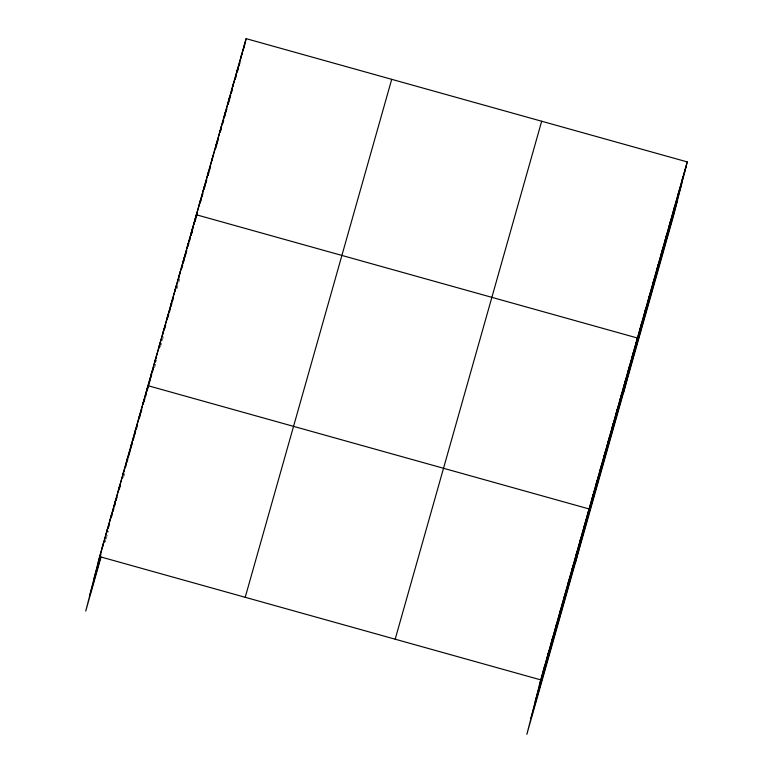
<?xml version="1.0" encoding="UTF-8"?>
<svg xmlns="http://www.w3.org/2000/svg" width="773" height="773" viewBox="0 0 773 773"><rect width="100%" height="100%" fill="white"/><g stroke="black" fill="none" stroke-linecap="round" stroke-linejoin="round"><path stroke-width="0.58" stroke-dasharray="3.87 2.9" d="M105.273 542.057L105.901 539.873M106.21 538.771L108.375 531.099M123.564 477.414L124.801 473.028M154.552 367.842L156.726 360.17M160.446 347.029L163.538 336.071M176.872 288.957L178.109 284.57M178.727 282.377L179.964 278"/><path stroke-width="1.16" d="M687.245 161.915L540.742 679.882L526.857 734.35L673.36 216.382L687.245 161.915L246.143 38.65L99.64 556.618L85.755 611.085L100.934 557.401M102.239 547.97L103.669 542.375M106.268 533.728L107.698 528.133M110.297 519.485L111.727 513.89M114.327 505.242L115.757 499.638M118.356 490.99L119.786 485.396M123.815 471.153L122.665 475.627L130.135 449.355M126.414 462.505L127.835 456.911M131.864 442.668L130.444 448.263L142.532 405.525M134.473 434.02L135.893 428.426M138.502 419.778L139.923 414.173M142.812 404.414L143.952 399.931M145.189 396.665L147.981 385.688L589.084 508.953L575.199 563.42M150.59 377.04L152.01 371.446M154.619 362.798L156.04 357.203M158.649 348.555L160.069 342.961M162.678 334.313L164.098 328.709M166.707 320.061L168.127 314.466M170.727 305.818L172.157 300.224M174.756 291.576L176.186 285.981M178.785 277.333L180.215 271.738M182.815 263.091L184.245 257.496M188.274 243.244L186.844 248.848L223.648 118.752M190.873 234.596L192.303 229.001M192.168 231.108L191.066 235.407L192.071 231.968M192.438 230.035L193.53 225.735M193.81 224.653L196.332 214.759L637.435 338.023L623.55 392.491M199.057 205.676L200.487 200.081M203.212 191.008L204.632 185.404M207.357 176.331L208.787 170.736M211.512 161.654L212.933 156.059M215.657 146.976L217.087 141.382M219.812 132.299L221.242 126.704M225.387 112.027L223.967 117.622L244.722 44.245M228.112 102.954L229.542 97.35M232.267 88.277L233.688 82.682M236.412 73.599L237.842 68.005M240.567 58.922L241.997 53.327M243.35 49.627L246.143 38.65M543.342 671.235L544.772 665.63M547.371 656.982L548.801 651.388M551.4 642.74L552.83 637.145M555.429 628.497L556.86 622.903M559.459 614.255L560.889 608.66M563.488 600.012L564.918 594.418M567.517 585.77L568.947 580.165M571.547 571.518L572.967 565.923M575.576 557.275L576.996 551.68M579.605 543.033L581.025 537.438M583.634 528.79L585.055 523.195M591.693 500.305L593.113 494.701M595.722 486.053L597.143 480.458M599.751 471.81L601.172 466.216M603.781 457.568L605.201 451.973M607.81 443.325L609.23 437.731M611.839 429.083L613.26 423.488M615.868 414.84L617.289 409.236M619.888 400.588L621.318 394.993M623.917 386.345L625.347 380.751M627.947 372.103L629.377 366.508M631.976 357.86L633.406 352.266M640.16 328.94L641.59 323.346M644.315 314.263L645.735 308.669M648.46 299.586L649.89 293.991M652.615 284.908L654.035 279.314M656.76 270.241L658.19 264.637M660.915 255.563L662.345 249.969M665.07 240.886L666.49 235.292M669.215 226.209L670.645 220.614M673.37 211.531L674.79 205.937M677.515 196.854L678.945 191.26M681.67 182.186L683.1 176.582M98.21 562.213L122.385 476.748M142.841 404.434L186.535 249.94M94.103 578.349L100.915 554.241M108.355 527.94L109.283 524.654M111.457 516.982L112.385 513.697M113.003 511.504L113.931 508.219M114.549 506.025L115.486 502.74M116.105 500.546L117.032 497.261M119.206 489.589L120.134 486.304M125.4 467.675L126.328 464.389M126.946 462.196L127.883 458.911M128.502 456.717L130.357 450.147M130.666 449.055L132.531 442.475M133.149 440.281L134.077 436.996M134.695 434.803L135.633 431.518M136.251 429.324L137.179 426.039M139.343 418.367L140.28 415.082M140.899 412.898L141.826 409.603M144 401.941L144.928 398.646M145.546 396.462L146.474 393.167M147.092 390.983L150.194 380.026M150.812 377.833L151.74 374.547M152.368 372.354L153.296 369.069M164.765 328.525L165.693 325.24M167.857 317.568L168.794 314.282M169.413 312.089L170.34 308.804M170.959 306.61L171.886 303.325M172.505 301.132L173.442 297.847M181.81 268.26L182.737 264.975M183.356 262.781L184.283 259.496M184.902 257.303L186.766 250.732M188.003 246.345L188.931 243.06M189.559 240.867L190.487 237.582M194.941 221.812L197.502 212.778M200.371 202.623L201.328 199.231M201.966 196.97L202.932 193.588M204.207 189.076L205.164 185.684M205.802 183.423L206.758 180.041M208.034 175.529L208.99 172.137M209.638 169.876L210.594 166.495M215.696 148.426L218.257 139.401M220.489 131.497L221.445 128.105M222.721 123.593L223.687 120.211M224.325 117.95L225.281 114.559M225.919 112.307L226.876 108.916M228.151 104.403L230.712 95.369M231.349 93.118L232.306 89.726M235.176 79.571L236.132 76.179M237.417 71.667L238.374 68.275M239.012 66.024L239.968 62.632M89.861 594.959L100.712 556.608M245.205 597.297L391.708 79.329M395.177 639.203L541.68 121.235M539.312 685.477L685.825 167.509M535.206 701.604L681.709 183.636M530.964 718.223L677.477 200.255M99.64 556.618L540.742 679.882"/></g></svg>
